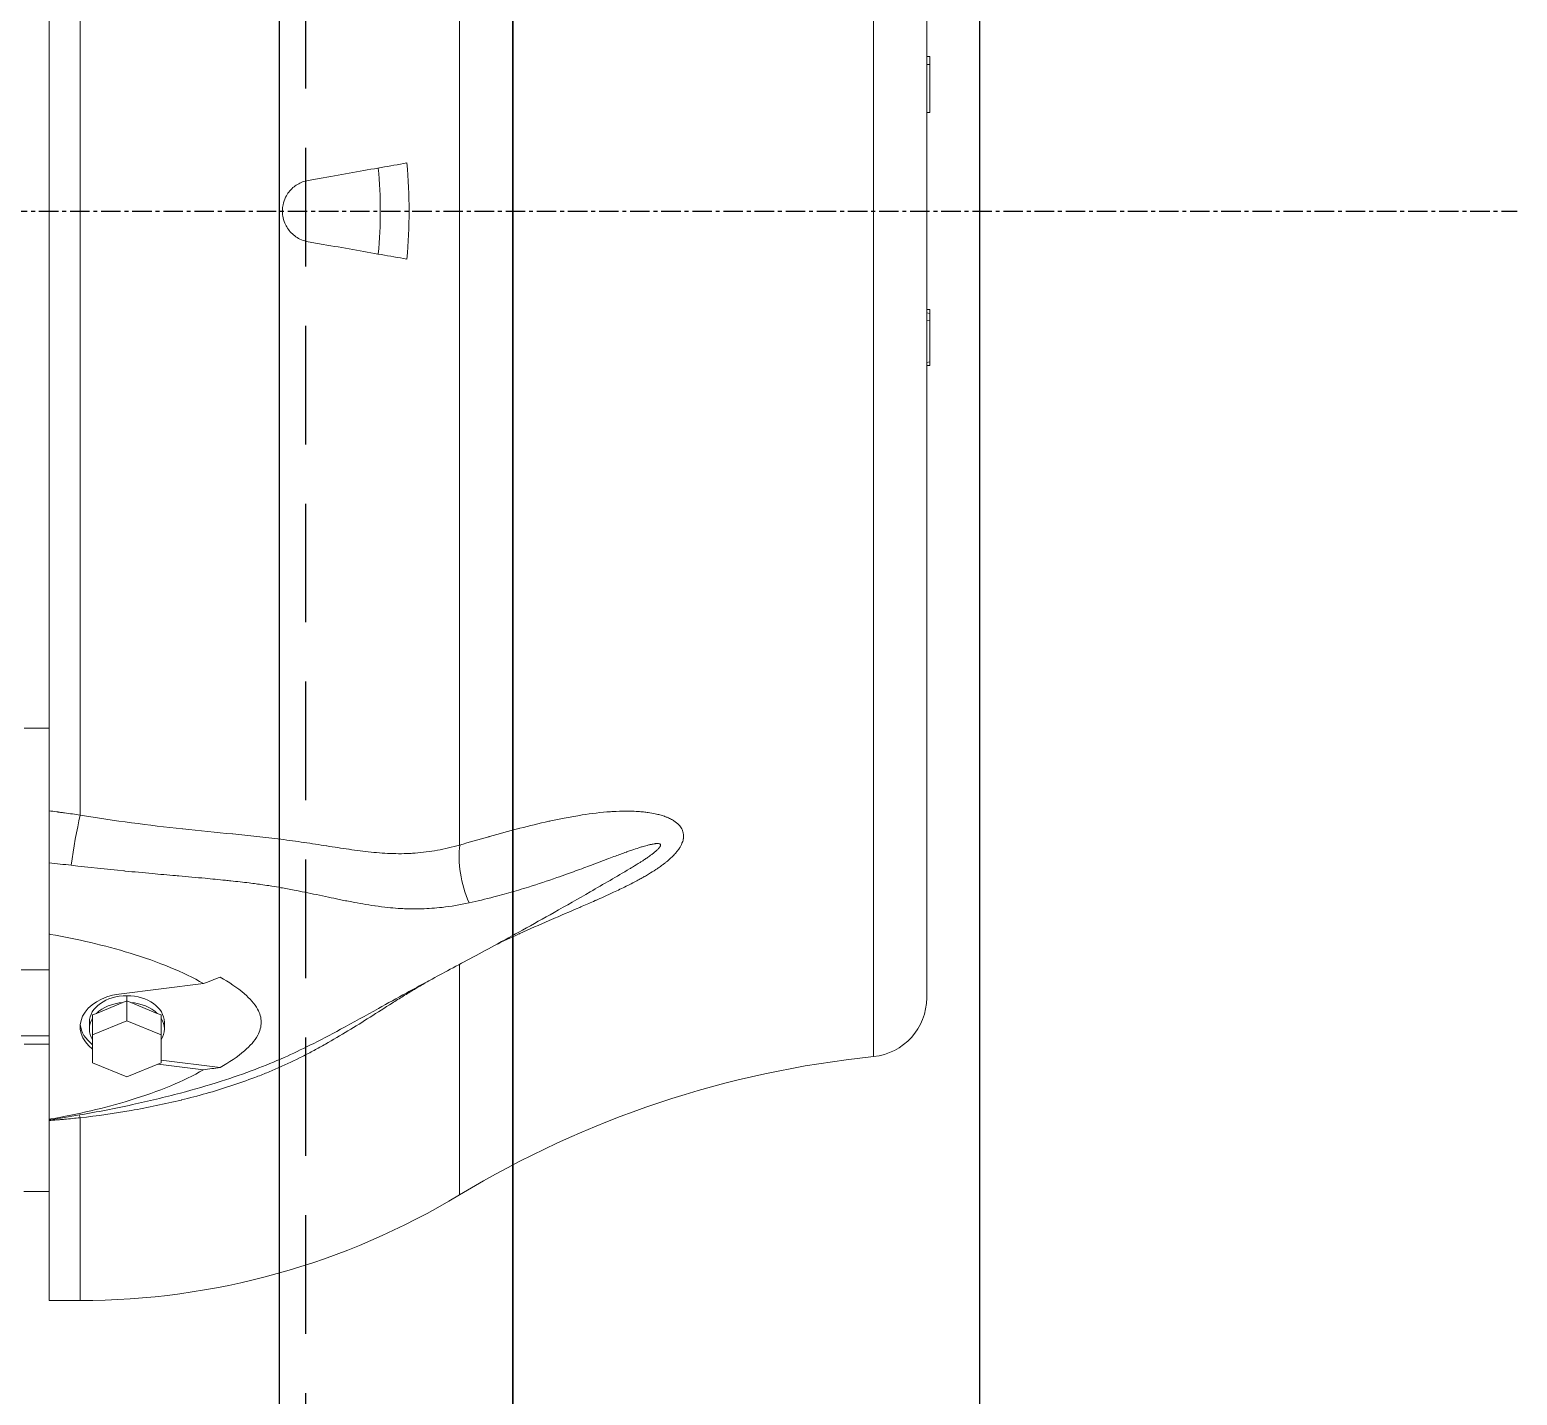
# Model space of a CAD drawing. Header units: millimetres. Extents: x -2122 to 22797, y 3569 to 89276.
# Drawn here: x 22171.1 to 22649.2, y 8822.8 to 9261.5 of the extents above; entities that cross this region are included whole.
import ezdxf

# ---------------------------------------------------------------- set-up
doc = ezdxf.new("R2010")
doc.units = ezdxf.units.MM
doc.header["$LTSCALE"] = 20
doc.linetypes.add('CENTER', pattern=[2, 1.25, -0.25, 0.25, -0.25])
doc.linetypes.add('HIDDEN', pattern=[9.525, 6.35, -3.175])
for name, color, linetype in [('IA-EJES', 4, 'CENTER'), ('IA-ESTRUCTURAS', 2, 'Continuous'), ('IA-SEGM', 1, 'HIDDEN')]:
    doc.layers.add(name, color=color, linetype=linetype)
doc.layers.add('IA-TRAZ', color=8, linetype='Continuous', lineweight=5)

# ---------------------------------------------------------------- blocks, each defined once
blk = doc.blocks.new('A$C9f9da7af')
at = {"color": 0, "linetype": 'Continuous', "lineweight": 0}
for p, q in [((-2523.34, -1916.21), (-2091.9, -1916.21)), ((-2320.27, -1915.21), (-2319.03, -1915.21)), ((-2320.27, -1915.21), (-2320.27, -1916.21)), ((-2319.03, -1915.21), (-2319.21, -1916.21)), ((-2319.03, -1915.21), (-2305.77, -1915.21)), ((-2305.77, -1915.21), (-2305.65, -1916.21)), ((-2305.77, -1915.21), (-2303.5, -1915.21)), ((-2303.5, -1915.21), (-2302.27, -1915.21)), ((-2303.5, -1915.21), (-2303.32, -1916.21)), ((-2302.27, -1915.21), (-2302.27, -1916.21)), ((-2238.95, -1915.21), (-2223.58, -1915.21)), ((-2238.95, -1915.21), (-2238.95, -1916.21)), ((-2223.58, -1915.21), (-2223.58, -1916.21)), ((-2223.58, -1915.21), (-2220.95, -1915.21)), ((-2220.95, -1915.21), (-2220.95, -1916.21)), ((-2542.25, -1933.29), (-2078.53, -1933.29)), ((-2586.65, -2066.31), (-2512.57, -2066.31)), ((-2474.29, -2066.31), (-2066.93, -2066.31)), ((-2545.73, -2143.28), (-2543.36, -2162.27)), ((-2544.66, -2163.23), (-2546.47, -2148.66)), ((-2522.19, -2175.88), (-2518.79, -2148.66)), ((-2544.27, -2162.27), (-2548.76, -2173.27)), ((-2535.28, -2162.27), (-2544.27, -2162.27)), ((-2535.28, -2162.27), (-2528.85, -2162.27)), ((-2530.79, -2173.27), (-2535.28, -2162.27)), ((-2533.34, -2161.22), (-2531.22, -2161.22)), ((-2528.34, -2163.51), (-2528.85, -2162.27)), ((-2524.86, -2172.03), (-2528.34, -2163.51)), ((-2548.76, -2173.27), (-2544.27, -2184.27)), ((-2535.28, -2184.27), (-2530.79, -2173.27)), ((-2530.79, -2173.27), (-2524.36, -2173.27)), ((-2528.34, -2183.03), (-2524.86, -2174.51)), ((-2524.36, -2173.27), (-2524.86, -2172.03)), ((-2524.86, -2174.51), (-2524.36, -2173.27)), ((-2524.36, -2173.27), (-2522.7, -2173.27)), ((-2544.27, -2184.27), (-2535.28, -2184.27)), ((-2535.28, -2184.27), (-2528.85, -2184.27)), ((-2528.85, -2184.27), (-2528.34, -2183.03)), ((-2620.61, -2188.27), (-2561.88, -2188.27)), ((-2620.61, -2188.27), (-2620.61, -2198.27)), ((-2533.34, -2185.32), (-2531.22, -2185.32)), ((-2464.66, -2188.27), (-2076.55, -2188.27)), ((-2620.61, -2198.27), (-2562.8, -2198.27)), ((-2585.61, -2206.33), (-2585.61, -2198.27)), ((-2562.37, -2198.27), (-2502.89, -2198.27)), ((-2538.26, -2206.27), (-2538.26, -2198.27)), ((-2535.55, -2248.27), (-2535.55, -2198.27)), ((-2514.34, -2248.27), (-2514.34, -2198.27)), ((-2463.29, -2198.27), (-2077.93, -2198.27)), ((-2436.7, -2206.27), (-2436.7, -2198.27))]:
    blk.add_line(p, q, dxfattribs=at)
for centre, radius, start, end in [((-2523.34, -1935.21), 19, 90, 174.1973), ((-2860.61, -1900.94), 320, 328.8831, 354.1973), ((-2384.61, -2188.27), 236, 148.8831, 180)]:
    blk.add_arc(centre, radius, start, end, dxfattribs=at)
at = {"color": 0, "linetype": 'Continuous', "lineweight": 0, "extrusion": (0, 0, -1)}
for centre, major_axis, ratio, start_param, end_param in [((-2485.32, -2055.97), (-19.26, 5.37), 0.470975, -2.30544, -1.303189), ((-2578.53, -2188.27), (19.89, -2.13), 0.157874, -0.596185, -0.510995), ((-2475.75, -2188.27), (-19.75, -3.18), 0.10518, -2.150071, -1.29658)]:
    blk.add_ellipse(centre, major_axis=major_axis, ratio=ratio, start_param=start_param, end_param=end_param, dxfattribs=at)
at = {"color": 0, "linetype": 'Continuous', "lineweight": 0}
for centre, major_axis, start_param, end_param in [((-2533.34, -2173.27), (0, 12.05), -0.420554, 0.420554), ((-2531.22, -2173.27), (0, 12.05), -1.570796, 0), ((-2533.34, -2173.27), (0, 12.05), -1.467751, -0.626644), ((-2531.22, -2173.27), (0, -12.05), 0, 1.570796), ((-2533.34, -2173.27), (0, 12.05), -2.514949, -1.673842), ((-2532.63, -2173.27), (0, -15), -0.747584, 1.396263), ((-2531.22, -2173.27), (0, -15), -0.747584, -0.066716), ((-2533.34, -2173.27), (0, -12.05), -0.420554, 0.420554)]:
    blk.add_ellipse(centre, major_axis=major_axis, ratio=0.707107, start_param=start_param, end_param=end_param, dxfattribs=at)
for points, knots in [([(-2506.42, -2054.91), (-2505.2, -2052.4), (-2504.02, -2049.87), (-2502.85, -2047.32), (-2502.8, -2047.19), (-2502.74, -2047.07), (-2502.68, -2046.94), (-2501.27, -2043.84), (-2499.9, -2040.72), (-2498.54, -2037.58), (-2498.46, -2037.38), (-2498.38, -2037.19), (-2498.29, -2037), (-2496.96, -2033.92), (-2495.64, -2030.82), (-2494.29, -2027.7), (-2494.18, -2027.45), (-2494.07, -2027.19), (-2493.96, -2026.94), (-2493.36, -2025.54), (-2492.75, -2024.14), (-2492.13, -2022.73), (-2492, -2022.45), (-2491.88, -2022.16), (-2491.75, -2021.88), (-2491.37, -2021.03), (-2491, -2020.19), (-2490.61, -2019.35), (-2490.37, -2018.81), (-2490.13, -2018.28), (-2489.88, -2017.75), (-2489.74, -2017.44), (-2489.59, -2017.13), (-2489.45, -2016.82), (-2488.82, -2015.47), (-2488.18, -2014.13), (-2487.51, -2012.8), (-2487.35, -2012.48), (-2487.19, -2012.15), (-2487.03, -2011.83), (-2486.61, -2011.01), (-2486.19, -2010.2), (-2485.76, -2009.39), (-2485.5, -2008.9), (-2485.23, -2008.42), (-2484.97, -2007.94), (-2484.79, -2007.62), (-2484.61, -2007.3), (-2484.43, -2006.98), (-2484.15, -2006.51), (-2483.88, -2006.04), (-2483.6, -2005.58), (-2483.13, -2004.8), (-2482.66, -2004.03), (-2482.16, -2003.29), (-2481.97, -2003), (-2481.78, -2002.71), (-2481.59, -2002.43), (-2481.28, -2001.98), (-2480.96, -2001.54), (-2480.63, -2001.1), (-2480.44, -2000.84), (-2480.25, -2000.59), (-2480.05, -2000.34), (-2479.98, -2000.24), (-2479.9, -2000.14), (-2479.82, -2000.05), (-2479.55, -1999.71), (-2479.27, -1999.37), (-2478.98, -1999.04), (-2478.8, -1998.83), (-2478.61, -1998.62), (-2478.42, -1998.41), (-2478.02, -1997.99), (-2477.62, -1997.59), (-2477.21, -1997.21), (-2477.04, -1997.05), (-2476.88, -1996.9), (-2476.71, -1996.76), (-2476.56, -1996.64), (-2476.42, -1996.52), (-2476.28, -1996.41), (-2476.12, -1996.28), (-2475.97, -1996.17), (-2475.81, -1996.05), (-2475.65, -1995.93), (-2475.48, -1995.81), (-2475.31, -1995.7), (-2475.18, -1995.62), (-2475.04, -1995.53), (-2474.91, -1995.45), (-2474.39, -1995.14), (-2473.86, -1994.89), (-2473.32, -1994.7), (-2473.25, -1994.67), (-2473.17, -1994.65), (-2473.09, -1994.62), (-2472.83, -1994.54), (-2472.57, -1994.48), (-2472.31, -1994.43), (-2472.27, -1994.42), (-2472.23, -1994.42), (-2472.18, -1994.41), (-2471.89, -1994.37), (-2471.61, -1994.35), (-2471.32, -1994.35), (-2471.32, -1994.35), (-2471.31, -1994.35), (-2471.3, -1994.35), (-2471.02, -1994.35), (-2470.73, -1994.38), (-2470.45, -1994.44), (-2470.42, -1994.44), (-2470.4, -1994.45), (-2470.37, -1994.45), (-2470.12, -1994.51), (-2469.87, -1994.58), (-2469.63, -1994.67), (-2469.58, -1994.7), (-2469.52, -1994.72), (-2469.46, -1994.74), (-2468.99, -1994.95), (-2468.56, -1995.22), (-2468.15, -1995.55), (-2468.06, -1995.63), (-2467.97, -1995.71), (-2467.88, -1995.79), (-2467.75, -1995.91), (-2467.62, -1996.04), (-2467.49, -1996.18), (-2467.39, -1996.28), (-2467.29, -1996.39), (-2467.2, -1996.51), (-2467.09, -1996.63), (-2466.99, -1996.76), (-2466.89, -1996.9), (-2466.79, -1997.03), (-2466.69, -1997.17), (-2466.59, -1997.32), (-2466.33, -1997.71), (-2466.09, -1998.13), (-2465.87, -1998.57), (-2465.77, -1998.77), (-2465.67, -1998.96), (-2465.58, -1999.17), (-2465.44, -1999.49), (-2465.3, -1999.84), (-2465.17, -2000.18), (-2465.13, -2000.29), (-2465.09, -2000.4), (-2465.05, -2000.51), (-2464.96, -2000.75), (-2464.88, -2000.99), (-2464.81, -2001.24), (-2464.67, -2001.69), (-2464.54, -2002.15), (-2464.42, -2002.62), (-2464.35, -2002.89), (-2464.29, -2003.16), (-2464.23, -2003.43), (-2464.07, -2004.18), (-2463.94, -2004.95), (-2463.83, -2005.73), (-2463.76, -2006.21), (-2463.7, -2006.7), (-2463.65, -2007.19), (-2463.61, -2007.49), (-2463.59, -2007.79), (-2463.56, -2008.1), (-2463.52, -2008.59), (-2463.48, -2009.09), (-2463.46, -2009.59), (-2463.41, -2010.4), (-2463.39, -2011.22), (-2463.38, -2012.03), (-2463.38, -2012.33), (-2463.38, -2012.64), (-2463.38, -2012.94), (-2463.38, -2014.28), (-2463.43, -2015.62), (-2463.51, -2016.97), (-2463.53, -2017.26), (-2463.55, -2017.55), (-2463.57, -2017.85), (-2463.78, -2020.88), (-2464.15, -2023.93), (-2464.62, -2026.99), (-2464.66, -2027.24), (-2464.7, -2027.48), (-2464.74, -2027.73), (-2465.01, -2029.38), (-2465.3, -2031.03), (-2465.62, -2032.68), (-2465.91, -2034.14), (-2466.21, -2035.59), (-2466.52, -2037.04), (-2466.56, -2037.23), (-2466.61, -2037.42), (-2466.65, -2037.61), (-2467.34, -2040.75), (-2468.1, -2043.88), (-2468.9, -2046.98), (-2468.93, -2047.1), (-2468.97, -2047.22), (-2469, -2047.34), (-2469.82, -2050.5), (-2470.67, -2053.64), (-2471.54, -2056.74), (-2471.56, -2056.8), (-2471.58, -2056.86), (-2471.59, -2056.92), (-2472.48, -2060.08), (-2473.38, -2063.21), (-2474.29, -2066.31)], [0.0131892, 0.0131892, 0.0131892, 0.0131892, 0.0218154, 0.0218154, 0.0218154, 0.0222434, 0.0222434, 0.0222434, 0.032723, 0.032723, 0.032723, 0.0333645, 0.0333645, 0.0333645, 0.0436307, 0.0436307, 0.0436307, 0.0444742, 0.0444742, 0.0444742, 0.0490845, 0.0490845, 0.0490845, 0.0500208, 0.0500208, 0.0500208, 0.0527909, 0.0527909, 0.0527909, 0.0545384, 0.0545384, 0.0545384, 0.0555578, 0.0555578, 0.0555578, 0.0599922, 0.0599922, 0.0599922, 0.0610702, 0.0610702, 0.0610702, 0.0638136, 0.0638136, 0.0638136, 0.0654461, 0.0654461, 0.0654461, 0.0665448, 0.0665448, 0.0665448, 0.068173, 0.068173, 0.068173, 0.0708999, 0.0708999, 0.0708999, 0.071949, 0.071949, 0.071949, 0.0736268, 0.0736268, 0.0736268, 0.0746123, 0.0746123, 0.0746123, 0.0749903, 0.0749903, 0.0749903, 0.0763537, 0.0763537, 0.0763537, 0.0772409, 0.0772409, 0.0772409, 0.0790807, 0.0790807, 0.0790807, 0.0798255, 0.0798255, 0.0798255, 0.0804441, 0.0804441, 0.0804441, 0.0810982, 0.0810982, 0.0810982, 0.0818076, 0.0818076, 0.0818076, 0.0823581, 0.0823581, 0.0823581, 0.0845345, 0.0845345, 0.0845345, 0.084844, 0.084844, 0.084844, 0.085898, 0.085898, 0.085898, 0.0860702, 0.0860702, 0.0860702, 0.0872614, 0.0872614, 0.0872614, 0.0872894, 0.0872894, 0.0872894, 0.0885021, 0.0885021, 0.0885021, 0.0886249, 0.0886249, 0.0886249, 0.089725, 0.089725, 0.089725, 0.0899883, 0.0899883, 0.0899883, 0.0922131, 0.0922131, 0.0922131, 0.0927153, 0.0927153, 0.0927153, 0.0934744, 0.0934744, 0.0934744, 0.0940787, 0.0940787, 0.0940787, 0.0947487, 0.0947487, 0.0947487, 0.0954422, 0.0954422, 0.0954422, 0.0973367, 0.0973367, 0.0973367, 0.0981691, 0.0981691, 0.0981691, 0.0995326, 0.0995326, 0.0995326, 0.099968, 0.099968, 0.099968, 0.100896, 0.100896, 0.100896, 0.1026333, 0.1026333, 0.1026333, 0.1036229, 0.1036229, 0.1036229, 0.1063498, 0.1063498, 0.1063498, 0.1080395, 0.1080395, 0.1080395, 0.1090768, 0.1090768, 0.1090768, 0.11077, 0.11077, 0.11077, 0.1135113, 0.1135113, 0.1135113, 0.1145306, 0.1145306, 0.1145306, 0.1190126, 0.1190126, 0.1190126, 0.1199844, 0.1199844, 0.1199844, 0.130072, 0.130072, 0.130072, 0.1308921, 0.1308921, 0.1308921, 0.136346, 0.136346, 0.136346, 0.1411754, 0.1411754, 0.1411754, 0.1417998, 0.1417998, 0.1417998, 0.1522909, 0.1522909, 0.1522909, 0.1527075, 0.1527075, 0.1527075, 0.1634084, 0.1634084, 0.1634084, 0.1636152, 0.1636152, 0.1636152, 0.1745228, 0.1745228, 0.1745228, 0.1745228]), ([(-2492.86, -2063.3), (-2492.28, -2060.65), (-2491.64, -2058), (-2490.96, -2055.34), (-2490.81, -2054.76), (-2490.65, -2054.18), (-2490.5, -2053.59), (-2489.94, -2051.52), (-2489.36, -2049.45), (-2488.74, -2047.39), (-2488.42, -2046.31), (-2488.09, -2045.23), (-2487.76, -2044.15), (-2486.81, -2041.11), (-2485.8, -2038.08), (-2484.75, -2035.07), (-2484.36, -2033.93), (-2483.95, -2032.8), (-2483.55, -2031.66), (-2482.92, -2029.92), (-2482.28, -2028.17), (-2481.63, -2026.44), (-2481.32, -2025.6), (-2481, -2024.76), (-2480.69, -2023.92), (-2479.99, -2022.06), (-2479.29, -2020.21), (-2478.6, -2018.36), (-2478.33, -2017.66), (-2478.07, -2016.97), (-2477.81, -2016.27), (-2477.6, -2015.7), (-2477.39, -2015.13), (-2477.18, -2014.56), (-2476.96, -2013.94), (-2476.74, -2013.33), (-2476.52, -2012.72), (-2476.49, -2012.64), (-2476.46, -2012.56), (-2476.43, -2012.48), (-2476.25, -2011.96), (-2476.07, -2011.45), (-2475.89, -2010.93), (-2475.64, -2010.19), (-2475.39, -2009.46), (-2475.16, -2008.73), (-2475.04, -2008.35), (-2474.92, -2007.97), (-2474.81, -2007.6), (-2474.74, -2007.36), (-2474.67, -2007.11), (-2474.6, -2006.87), (-2474.52, -2006.61), (-2474.45, -2006.35), (-2474.38, -2006.08), (-2474.29, -2005.73), (-2474.2, -2005.39), (-2474.12, -2005.04), (-2474.1, -2004.93), (-2474.07, -2004.82), (-2474.05, -2004.7), (-2474.01, -2004.51), (-2473.97, -2004.33), (-2473.94, -2004.14), (-2473.9, -2003.93), (-2473.87, -2003.72), (-2473.84, -2003.52), (-2473.83, -2003.43), (-2473.82, -2003.34), (-2473.81, -2003.25), (-2473.81, -2003.17), (-2473.8, -2003.09), (-2473.8, -2003.01), (-2473.79, -2002.87), (-2473.79, -2002.72), (-2473.79, -2002.58), (-2473.8, -2002.52), (-2473.8, -2002.46), (-2473.81, -2002.41), (-2473.82, -2002.28), (-2473.85, -2002.15), (-2473.89, -2002.04), (-2473.91, -2002.01), (-2473.92, -2001.99), (-2473.93, -2001.96), (-2473.97, -2001.9), (-2474.02, -2001.84), (-2474.08, -2001.8), (-2474.09, -2001.79), (-2474.1, -2001.78), (-2474.11, -2001.78), (-2474.16, -2001.75), (-2474.22, -2001.74), (-2474.28, -2001.74), (-2474.28, -2001.74), (-2474.29, -2001.74), (-2474.3, -2001.74), (-2474.36, -2001.74), (-2474.44, -2001.75), (-2474.52, -2001.78), (-2474.52, -2001.78), (-2474.52, -2001.78), (-2474.53, -2001.78), (-2474.6, -2001.8), (-2474.68, -2001.84), (-2474.76, -2001.88), (-2474.78, -2001.9), (-2474.8, -2001.91), (-2474.83, -2001.93), (-2474.88, -2001.96), (-2474.94, -2002), (-2474.99, -2002.04), (-2475.14, -2002.15), (-2475.29, -2002.27), (-2475.43, -2002.4), (-2475.47, -2002.44), (-2475.5, -2002.47), (-2475.54, -2002.51), (-2475.64, -2002.61), (-2475.74, -2002.71), (-2475.84, -2002.82), (-2475.88, -2002.85), (-2475.91, -2002.89), (-2475.95, -2002.93), (-2476.1, -2003.09), (-2476.24, -2003.26), (-2476.38, -2003.42), (-2476.45, -2003.51), (-2476.53, -2003.6), (-2476.6, -2003.68), (-2476.84, -2003.98), (-2477.07, -2004.28), (-2477.3, -2004.59), (-2477.64, -2005.04), (-2477.97, -2005.5), (-2478.29, -2005.96), (-2478.4, -2006.11), (-2478.51, -2006.27), (-2478.61, -2006.43), (-2478.84, -2006.77), (-2479.07, -2007.12), (-2479.3, -2007.46), (-2479.48, -2007.74), (-2479.66, -2008.02), (-2479.84, -2008.3), (-2480.36, -2009.12), (-2480.87, -2009.95), (-2481.37, -2010.78), (-2481.55, -2011.08), (-2481.73, -2011.38), (-2481.91, -2011.68)], [0, 0, 0, 0, 0.00915189, 0.00915189, 0.00915189, 0.01116413, 0.01116413, 0.01116413, 0.01830378, 0.01830378, 0.01830378, 0.02205348, 0.02205348, 0.02205348, 0.03261211, 0.03261211, 0.03261211, 0.03660756, 0.03660756, 0.03660756, 0.04277384, 0.04277384, 0.04277384, 0.04575945, 0.04575945, 0.04575945, 0.05240138, 0.05240138, 0.05240138, 0.05491135, 0.05491135, 0.05491135, 0.05697761, 0.05697761, 0.05697761, 0.05919934, 0.05919934, 0.05919934, 0.05948729, 0.05948729, 0.05948729, 0.06137097, 0.06137097, 0.06137097, 0.06406324, 0.06406324, 0.06406324, 0.0654566, 0.0654566, 0.0654566, 0.06635121, 0.06635121, 0.06635121, 0.06733602, 0.06733602, 0.06733602, 0.06863918, 0.06863918, 0.06863918, 0.06906663, 0.06906663, 0.06906663, 0.06978317, 0.06978317, 0.06978317, 0.07057738, 0.07057738, 0.07057738, 0.07092715, 0.07092715, 0.07092715, 0.07123756, 0.07123756, 0.07123756, 0.07183124, 0.07183124, 0.07183124, 0.07207114, 0.07207114, 0.07207114, 0.07264313, 0.07264313, 0.07264313, 0.0727809, 0.0727809, 0.0727809, 0.07315172, 0.07315172, 0.07315172, 0.07321513, 0.07321513, 0.07321513, 0.07347695, 0.07347695, 0.07347695, 0.07350112, 0.07350112, 0.07350112, 0.07378712, 0.07378712, 0.07378712, 0.07379768, 0.07379768, 0.07379768, 0.07407312, 0.07407312, 0.07407312, 0.07415819, 0.07415819, 0.07415819, 0.07435911, 0.07435911, 0.07435911, 0.07493111, 0.07493111, 0.07493111, 0.07507888, 0.07507888, 0.07507888, 0.0755031, 0.0755031, 0.0755031, 0.07565432, 0.07565432, 0.07565432, 0.07630792, 0.07630792, 0.07630792, 0.07664709, 0.07664709, 0.07664709, 0.07779107, 0.07779107, 0.07779107, 0.07949109, 0.07949109, 0.07949109, 0.08007905, 0.08007905, 0.08007905, 0.08133679, 0.08133679, 0.08133679, 0.08236702, 0.08236702, 0.08236702, 0.08536957, 0.08536957, 0.08536957, 0.08646216, 0.08646216, 0.08646216, 0.08646216]), ([(-2562.59, -2198.27), (-2562.1, -2194.99), (-2561.56, -2191.72), (-2560, -2182.78), (-2558.9, -2177.12), (-2556.54, -2166.31), (-2555.31, -2161.16), (-2552.79, -2151.66), (-2551.53, -2147.3), (-2548.97, -2139.28), (-2547.7, -2135.6), (-2545.14, -2128.85), (-2543.86, -2125.76), (-2541.27, -2119.93), (-2539.96, -2117.18), (-2536.96, -2111.14), (-2535.24, -2107.86), (-2531.29, -2100.55), (-2529.03, -2096.5), (-2525.11, -2089.44), (-2523.45, -2086.44), (-2520.6, -2081.22), (-2519.4, -2079), (-2517.02, -2074.59), (-2515.84, -2072.4), (-2513.38, -2067.81), (-2512.09, -2065.42), (-2509.38, -2060.37), (-2507.94, -2057.72), (-2504.88, -2052.08), (-2503.25, -2049.1), (-2499.72, -2042.72), (-2497.83, -2039.32), (-2493.73, -2032.05), (-2491.52, -2028.18), (-2486.85, -2020.08), (-2484.38, -2015.86), (-2481.91, -2011.68)], [0, 0, 0, 0, 10.000761, 10.000761, 27.345874, 27.345874, 43.235561, 43.235561, 56.826176, 56.826176, 68.537286, 68.537286, 78.70014, 78.70014, 88.105742, 88.105742, 99.604305, 99.604305, 113.806513, 113.806513, 124.070979, 124.070979, 131.644143, 131.644143, 139.199577, 139.199577, 147.590924, 147.590924, 157.086962, 157.086962, 168.037423, 168.037423, 180.81987, 180.81987, 195.771785, 195.771785, 212.496844, 212.496844, 212.496844, 212.496844]), ([(-2480.78, -2191.13), (-2481.45, -2185.47), (-2482.04, -2179.83), (-2482.58, -2174.22), (-2482.6, -2174.08), (-2482.61, -2173.93), (-2482.62, -2173.79), (-2482.9, -2170.91), (-2483.17, -2168.04), (-2483.43, -2165.17), (-2483.66, -2162.64), (-2483.88, -2160.11), (-2484.1, -2157.59), (-2484.13, -2157.26), (-2484.16, -2156.94), (-2484.19, -2156.61), (-2484.44, -2153.77), (-2484.69, -2150.94), (-2484.95, -2148.14), (-2485.16, -2145.94), (-2485.37, -2143.74), (-2485.59, -2141.57), (-2485.65, -2140.98), (-2485.71, -2140.4), (-2485.78, -2139.82), (-2485.99, -2137.85), (-2486.21, -2135.89), (-2486.45, -2133.95), (-2486.55, -2133.19), (-2486.64, -2132.43), (-2486.75, -2131.68), (-2486.81, -2131.2), (-2486.87, -2130.73), (-2486.94, -2130.26), (-2487.06, -2129.4), (-2487.19, -2128.54), (-2487.32, -2127.68), (-2487.38, -2127.34), (-2487.43, -2127), (-2487.48, -2126.66), (-2487.64, -2125.68), (-2487.81, -2124.71), (-2487.97, -2123.75), (-2488.22, -2122.33), (-2488.49, -2120.92), (-2488.76, -2119.51), (-2488.98, -2118.35), (-2489.22, -2117.18), (-2489.45, -2116.03), (-2489.7, -2114.8), (-2489.96, -2113.57), (-2490.21, -2112.35), (-2490.49, -2111.05), (-2490.76, -2109.76), (-2491.03, -2108.47), (-2491.27, -2107.33), (-2491.51, -2106.18), (-2491.74, -2105.04), (-2492.02, -2103.7), (-2492.29, -2102.35), (-2492.54, -2101.01), (-2492.77, -2099.82), (-2492.99, -2098.63), (-2493.19, -2097.44), (-2493.41, -2096.15), (-2493.62, -2094.86), (-2493.8, -2093.56), (-2493.81, -2093.53), (-2493.81, -2093.5), (-2493.82, -2093.47), (-2494.01, -2092.11), (-2494.18, -2090.74), (-2494.32, -2089.37), (-2494.44, -2088.28), (-2494.53, -2087.19), (-2494.61, -2086.1), (-2494.63, -2085.76), (-2494.65, -2085.43), (-2494.67, -2085.1), (-2494.71, -2084.37), (-2494.75, -2083.64), (-2494.77, -2082.91), (-2494.77, -2082.72), (-2494.78, -2082.53), (-2494.78, -2082.33), (-2494.79, -2081.79), (-2494.8, -2081.25), (-2494.8, -2080.71), (-2494.8, -2079.99), (-2494.79, -2079.27), (-2494.77, -2078.55), (-2494.7, -2076.36), (-2494.54, -2074.15), (-2494.29, -2071.94), (-2493.97, -2069.07), (-2493.49, -2066.19), (-2492.86, -2063.3)], [0, 0, 0, 0, 0.01718, 0.01718, 0.01718, 0.0176277, 0.0176277, 0.0176277, 0.0264415, 0.0264415, 0.0264415, 0.0342446, 0.0342446, 0.0342446, 0.0352553, 0.0352553, 0.0352553, 0.0440692, 0.0440692, 0.0440692, 0.0510208, 0.0510208, 0.0510208, 0.052883, 0.052883, 0.052883, 0.05922, 0.05922, 0.05922, 0.0616969, 0.0616969, 0.0616969, 0.0632535, 0.0632535, 0.0632535, 0.0661038, 0.0661038, 0.0661038, 0.0672465, 0.0672465, 0.0672465, 0.0705107, 0.0705107, 0.0705107, 0.0753167, 0.0753167, 0.0753167, 0.0793245, 0.0793245, 0.0793245, 0.0835973, 0.0835973, 0.0835973, 0.0881384, 0.0881384, 0.0881384, 0.0921778, 0.0921778, 0.0921778, 0.0969522, 0.0969522, 0.0969522, 0.1011746, 0.1011746, 0.1011746, 0.105766, 0.105766, 0.105766, 0.1058726, 0.1058726, 0.1058726, 0.1107259, 0.1107259, 0.1107259, 0.1145799, 0.1145799, 0.1145799, 0.1157502, 0.1157502, 0.1157502, 0.1183187, 0.1183187, 0.1183187, 0.1189868, 0.1189868, 0.1189868, 0.1208851, 0.1208851, 0.1208851, 0.1233937, 0.1233937, 0.1233937, 0.1310523, 0.1310523, 0.1310523, 0.1410214, 0.1410214, 0.1410214, 0.1410214]), ([(-2474.29, -2066.31), (-2474.94, -2068.69), (-2475.5, -2071.08), (-2475.93, -2073.46), (-2476.36, -2075.84), (-2476.68, -2078.22), (-2476.86, -2080.6), (-2476.86, -2080.6), (-2476.86, -2080.6), (-2476.86, -2080.61), (-2476.91, -2081.2), (-2476.95, -2081.79), (-2476.98, -2082.37), (-2477.01, -2082.97), (-2477.03, -2083.56), (-2477.04, -2084.15), (-2477.04, -2084.15), (-2477.04, -2084.16), (-2477.04, -2084.16), (-2477.06, -2085.34), (-2477.06, -2086.52), (-2477.02, -2087.69), (-2476.99, -2088.87), (-2476.92, -2090.05), (-2476.84, -2091.23), (-2476.76, -2092.41), (-2476.65, -2093.59), (-2476.53, -2094.78), (-2476.29, -2097.14), (-2475.98, -2099.5), (-2475.64, -2101.87), (-2475.64, -2101.87), (-2475.64, -2101.88), (-2475.64, -2101.89), (-2475.3, -2104.25), (-2474.93, -2106.63), (-2474.56, -2109.03), (-2474.56, -2109.04), (-2474.56, -2109.05), (-2474.55, -2109.06), (-2474.18, -2111.46), (-2473.81, -2113.87), (-2473.45, -2116.31), (-2473.44, -2116.33), (-2473.44, -2116.35), (-2473.44, -2116.36), (-2473.08, -2118.8), (-2472.73, -2121.27), (-2472.41, -2123.77), (-2472.41, -2123.79), (-2472.41, -2123.81), (-2472.41, -2123.83), (-2472.24, -2125.09), (-2472.09, -2126.35), (-2471.94, -2127.63), (-2471.79, -2128.91), (-2471.65, -2130.19), (-2471.51, -2131.48), (-2471.24, -2134.04), (-2470.98, -2136.63), (-2470.72, -2139.25), (-2470.72, -2139.27), (-2470.72, -2139.29), (-2470.72, -2139.31), (-2470.2, -2144.56), (-2469.68, -2149.91), (-2469.1, -2155.33), (-2469.1, -2155.35), (-2469.09, -2155.36), (-2469.09, -2155.38), (-2468.51, -2160.81), (-2467.86, -2166.26), (-2467.13, -2171.74), (-2467.13, -2171.75), (-2467.13, -2171.76), (-2467.13, -2171.76), (-2466.4, -2177.25), (-2465.58, -2182.75), (-2464.66, -2188.27)], [0, 0, 0, 0, 0.0083075, 0.0083075, 0.0083075, 0.0166239, 0.0166239, 0.0166239, 0.0166398, 0.0166398, 0.0166398, 0.0187046, 0.0187046, 0.0187046, 0.0207859, 0.0207859, 0.0207859, 0.0207997, 0.0207997, 0.0207997, 0.0249504, 0.0249504, 0.0249504, 0.0291168, 0.0291168, 0.0291168, 0.0332795, 0.0332795, 0.0332795, 0.0415994, 0.0415994, 0.0415994, 0.0416222, 0.0416222, 0.0416222, 0.0499193, 0.0499193, 0.0499193, 0.0499595, 0.0499595, 0.0499595, 0.0582392, 0.0582392, 0.0582392, 0.0582936, 0.0582936, 0.0582936, 0.066559, 0.066559, 0.066559, 0.0666223, 0.0666223, 0.0666223, 0.0707842, 0.0707842, 0.0707842, 0.0749445, 0.0749445, 0.0749445, 0.0831988, 0.0831988, 0.0831988, 0.0832614, 0.0832614, 0.0832614, 0.0998386, 0.0998386, 0.0998386, 0.0998851, 0.0998851, 0.0998851, 0.1164783, 0.1164783, 0.1164783, 0.1165027, 0.1165027, 0.1165027, 0.1331181, 0.1331181, 0.1331181, 0.1331181]), ([(-2561.88, -2188.27), (-2561.28, -2182.78), (-2560.5, -2177.32), (-2559.55, -2171.9), (-2559.55, -2171.9), (-2559.55, -2171.89), (-2559.55, -2171.89), (-2558.6, -2166.47), (-2557.48, -2161.1), (-2556.18, -2155.76), (-2556.17, -2155.75), (-2556.17, -2155.74), (-2556.17, -2155.73), (-2554.87, -2150.4), (-2553.38, -2145.12), (-2551.67, -2139.89), (-2551.67, -2139.88), (-2551.66, -2139.87), (-2551.66, -2139.85), (-2550.8, -2137.25), (-2549.9, -2134.66), (-2548.92, -2132.09), (-2548.43, -2130.8), (-2547.93, -2129.51), (-2547.4, -2128.23), (-2547.14, -2127.59), (-2546.88, -2126.95), (-2546.61, -2126.32), (-2546.34, -2125.68), (-2546.06, -2125.04), (-2545.78, -2124.41), (-2545.78, -2124.39), (-2545.77, -2124.38), (-2545.76, -2124.37), (-2544.65, -2121.84), (-2543.46, -2119.34), (-2542.2, -2116.86), (-2542.2, -2116.85), (-2542.19, -2116.84), (-2542.19, -2116.83), (-2541.56, -2115.59), (-2540.92, -2114.35), (-2540.26, -2113.13), (-2540.26, -2113.12), (-2540.26, -2113.12), (-2540.25, -2113.11), (-2539.59, -2111.88), (-2538.92, -2110.66), (-2538.24, -2109.45), (-2538.24, -2109.45), (-2538.24, -2109.44), (-2538.23, -2109.44), (-2536.86, -2107), (-2535.44, -2104.6), (-2533.99, -2102.22), (-2532.54, -2099.83), (-2531.06, -2097.46), (-2529.56, -2095.1), (-2529.56, -2095.1), (-2529.56, -2095.09), (-2529.56, -2095.09), (-2528.06, -2092.73), (-2526.56, -2090.38), (-2525.07, -2088.02), (-2525.06, -2088.01), (-2525.06, -2088.01), (-2525.06, -2088), (-2524.31, -2086.82), (-2523.57, -2085.65), (-2522.84, -2084.46), (-2522.84, -2084.46), (-2522.83, -2084.45), (-2522.83, -2084.44), (-2522.46, -2083.85), (-2522.09, -2083.25), (-2521.73, -2082.65), (-2521.37, -2082.06), (-2521.01, -2081.47), (-2520.65, -2080.88), (-2520.65, -2080.87), (-2520.64, -2080.87), (-2520.64, -2080.86), (-2519.71, -2079.32), (-2518.8, -2077.77), (-2517.9, -2076.22)], [0, 0, 0, 0, 0.0165644, 0.0165644, 0.0165644, 0.0165822, 0.0165822, 0.0165822, 0.0331314, 0.0331314, 0.0331314, 0.0331645, 0.0331645, 0.0331645, 0.0497035, 0.0497035, 0.0497035, 0.0497467, 0.0497467, 0.0497467, 0.0579934, 0.0579934, 0.0579934, 0.0621397, 0.0621397, 0.0621397, 0.0642134, 0.0642134, 0.0642134, 0.0662873, 0.0662873, 0.0662873, 0.066329, 0.066329, 0.066329, 0.0745865, 0.0745865, 0.0745865, 0.0746201, 0.0746201, 0.0746201, 0.0787378, 0.0787378, 0.0787378, 0.0787656, 0.0787656, 0.0787656, 0.0828903, 0.0828903, 0.0828903, 0.0829112, 0.0829112, 0.0829112, 0.0911975, 0.0911975, 0.0911975, 0.0994934, 0.0994934, 0.0994934, 0.0995051, 0.0995051, 0.0995051, 0.1077846, 0.1077846, 0.1077846, 0.1078089, 0.1078089, 0.1078089, 0.1119301, 0.1119301, 0.1119301, 0.1119578, 0.1119578, 0.1119578, 0.1140311, 0.1140311, 0.1140311, 0.1160757, 0.1160757, 0.1160757, 0.1161037, 0.1161037, 0.1161037, 0.1214197, 0.1214197, 0.1214197, 0.1214197]), ([(-2286.05, -2083.29), (-2280.77, -2082.79), (-2275.58, -2082.56), (-2270.61, -2082.56), (-2265.63, -2082.56), (-2260.44, -2082.79), (-2255.17, -2083.29)], [-1.492505, -1.492505, -1.492505, -1.492505, 0, 0, 0, 1.492505, 1.492505, 1.492505, 1.492505]), ([(-2280.46, -2115.01), (-2280.74, -2113.39), (-2281.02, -2111.78), (-2282.45, -2103.67), (-2283.56, -2097.39), (-2285.08, -2088.8), (-2285.56, -2086.06), (-2286.05, -2083.29)], [-38.840339, -38.840339, -38.840339, -38.840339, -38.359265, -38.359265, -36.392268, -36.392268, -35.490014, -35.490014, -35.490014, -35.490014]), ([(-2255.17, -2083.29), (-2255.65, -2086.06), (-2256.14, -2088.8), (-2257.65, -2097.39), (-2258.76, -2103.67), (-2260.19, -2111.78), (-2260.47, -2113.39), (-2260.76, -2115.01)], [-148.111414, -148.111414, -148.111414, -148.111414, -147.20916, -147.20916, -145.242163, -145.242163, -144.761089, -144.761089, -144.761089, -144.761089]), ([(-2284.43, -2092.46), (-2279.71, -2092.02), (-2275.06, -2091.82), (-2270.61, -2091.82), (-2266.15, -2091.82), (-2261.5, -2092.02), (-2256.78, -2092.46)], [62.555184, 62.555184, 62.555184, 62.555184, 63.892218, 63.892218, 63.892218, 65.229252, 65.229252, 65.229252, 65.229252]), ([(-2260.76, -2115.01), (-2260.87, -2115.62), (-2261.03, -2116.23), (-2261.68, -2117.93), (-2262.3, -2118.97), (-2263.95, -2120.85), (-2265, -2121.66), (-2266.94, -2122.61), (-2267.75, -2122.89), (-2269.18, -2123.19), (-2269.8, -2123.26), (-2271.03, -2123.28), (-2271.64, -2123.24), (-2273, -2123.01), (-2273.75, -2122.8), (-2275.63, -2122.01), (-2276.69, -2121.31), (-2278.54, -2119.5), (-2279.29, -2118.39), (-2280.11, -2116.48), (-2280.32, -2115.75), (-2280.46, -2115.01)], [-4.663256, -4.663256, -4.663256, -4.663256, -4.465224, -4.465224, -4.09369, -4.09369, -3.692517, -3.692517, -3.437991, -3.437991, -3.251058, -3.251058, -3.069277, -3.069277, -2.836117, -2.836117, -2.45231, -2.45231, -2.041294, -2.041294, -1.802327, -1.802327, -1.802327, -1.802327]), ([(-2545.73, -2143.28), (-2544.14, -2140.46), (-2542.32, -2137.68), (-2538.85, -2133.71), (-2537.19, -2132.19), (-2534.04, -2130.49), (-2532.65, -2130.08), (-2529.75, -2130.09), (-2528.36, -2130.51), (-2525.21, -2132.22), (-2523.54, -2133.76), (-2520.09, -2137.73), (-2518.29, -2140.48), (-2516.71, -2143.28)], [0.000001, 0.000001, 0.000001, 0.000001, 1.082435, 1.082435, 1.896008, 1.896008, 2.508718, 2.508718, 3.12169, 3.12169, 3.938855, 3.938855, 5.012793, 5.012793, 5.012793, 5.012793]), ([(-2545.73, -2143.28), (-2545.86, -2144.17), (-2545.99, -2145.07), (-2546.23, -2146.86), (-2546.35, -2147.76), (-2546.47, -2148.66)], [0.000001, 0.000001, 0.000001, 0.000001, 0.2909617, 0.2909617, 0.5819383, 0.5819383, 0.5819383, 0.5819383]), ([(-2518.79, -2148.66), (-2518.45, -2147.76), (-2518.11, -2146.86), (-2517.41, -2145.07), (-2517.06, -2144.17), (-2516.71, -2143.28)], [0.000001, 0.000001, 0.000001, 0.000001, 0.2909698, 0.2909698, 0.5819227, 0.5819227, 0.5819227, 0.5819227]), ([(-2546.47, -2148.66), (-2548.37, -2151.89), (-2550.08, -2155.49), (-2553.34, -2163.31), (-2554.89, -2167.75), (-2558.75, -2180.38), (-2560.8, -2189.27), (-2562.31, -2197.91), (-2562.34, -2198.09), (-2562.37, -2198.27)], [0.000001, 0.000001, 0.000001, 0.000001, 1.260361, 1.260361, 2.716248, 2.716248, 5.371588, 5.371588, 5.427589, 5.427589, 5.427589, 5.427589]), ([(-2502.89, -2198.27), (-2502.92, -2198.1), (-2502.95, -2197.93), (-2504.46, -2189.29), (-2506.5, -2180.4), (-2510.37, -2167.76), (-2511.92, -2163.32), (-2515.18, -2155.49), (-2516.9, -2151.9), (-2518.79, -2148.66)], [0, 0, 0, 0, 0.053099, 0.053099, 2.66792, 2.66792, 4.103265, 4.103265, 5.345744, 5.345744, 5.345744, 5.345744]), ([(-2562.8, -2198.27), (-2562.73, -2197.45), (-2562.66, -2196.63), (-2562.59, -2195.81), (-2562.58, -2195.76), (-2562.58, -2195.71), (-2562.57, -2195.65), (-2562.57, -2195.6), (-2562.56, -2195.55), (-2562.56, -2195.5), (-2562.55, -2195.39), (-2562.54, -2195.29), (-2562.53, -2195.18), (-2562.51, -2194.97), (-2562.5, -2194.76), (-2562.48, -2194.55), (-2562.44, -2194.13), (-2562.4, -2193.71), (-2562.37, -2193.29), (-2562.36, -2193.28), (-2562.36, -2193.27), (-2562.36, -2193.26), (-2562.21, -2191.6), (-2562.05, -2189.93), (-2561.88, -2188.27)], [0, 0, 0, 0, 0.00248843, 0.00248843, 0.00248843, 0.00264776, 0.00264776, 0.00264776, 0.00280708, 0.00280708, 0.00280708, 0.00312574, 0.00312574, 0.00312574, 0.00376304, 0.00376304, 0.00376304, 0.00503764, 0.00503764, 0.00503764, 0.00506794, 0.00506794, 0.00506794, 0.01013587, 0.01013587, 0.01013587, 0.01013587]), ([(-2464.66, -2188.27), (-2464.41, -2189.93), (-2464.17, -2191.6), (-2463.94, -2193.26), (-2463.94, -2193.27), (-2463.94, -2193.28), (-2463.94, -2193.29), (-2463.88, -2193.71), (-2463.82, -2194.13), (-2463.77, -2194.55), (-2463.74, -2194.76), (-2463.71, -2194.97), (-2463.69, -2195.18), (-2463.67, -2195.29), (-2463.66, -2195.39), (-2463.64, -2195.5), (-2463.64, -2195.55), (-2463.63, -2195.6), (-2463.62, -2195.65), (-2463.62, -2195.71), (-2463.61, -2195.76), (-2463.6, -2195.81), (-2463.5, -2196.63), (-2463.39, -2197.45), (-2463.29, -2198.27)], [0, 0, 0, 0, 0.00506794, 0.00506794, 0.00506794, 0.00509823, 0.00509823, 0.00509823, 0.00637283, 0.00637283, 0.00637283, 0.00701014, 0.00701014, 0.00701014, 0.00732879, 0.00732879, 0.00732879, 0.00748812, 0.00748812, 0.00748812, 0.00764744, 0.00764744, 0.00764744, 0.01013587, 0.01013587, 0.01013587, 0.01013587]), ([(-2502.89, -2198.27), (-2501.14, -2198.27), (-2499.37, -2198.27), (-2497.59, -2198.27), (-2491.59, -2198.27), (-2485.68, -2198.27), (-2480, -2198.27)], [0.7242284, 0.7242284, 0.7242284, 0.7242284, 0.75, 0.75, 0.75, 0.8369893, 0.8369893, 0.8369893, 0.8369893]), ([(-2463.29, -2198.27), (-2464.5, -2198.27), (-2465.79, -2198.27), (-2468.5, -2198.27), (-2469.91, -2198.27), (-2472.78, -2198.27), (-2474.24, -2198.27), (-2476.42, -2198.27), (-2477.14, -2198.27), (-2478.22, -2198.27), (-2478.58, -2198.27), (-2479.12, -2198.27), (-2479.3, -2198.27), (-2479.65, -2198.27), (-2479.83, -2198.27), (-2480, -2198.27)], [0, 0, 0, 0, 0.435301, 0.435301, 0.870541, 0.870541, 1.307332, 1.307332, 1.52639, 1.52639, 1.636112, 1.636112, 1.691019, 1.691019, 1.745953, 1.745953, 1.745953, 1.745953])]:
    blk.add_open_spline(points, degree=3, knots=knots, dxfattribs=at)
for points in [[(-2480, -2198.27), (-2480.24, -2195.89), (-2480.5, -2193.51), (-2480.78, -2191.13)], [(-2562.59, -2198.27), (-2562.66, -2198.27), (-2562.73, -2198.27), (-2562.8, -2198.27)], [(-2562.59, -2198.27), (-2562.59, -2198.27), (-2562.52, -2198.27), (-2562.37, -2198.27)]]:
    blk.add_open_spline(points, degree=3, dxfattribs=at)

msp = doc.modelspace()

# ---------------------------------------------------------------- linework, layer by layer
for points in [[(19281.32, 9903.24), (22476.32, 9903.24), (22476.32, 8503.24), (19281.32, 8503.24)], [(19431.32, 9753.24), (22326.32, 9753.24), (22326.32, 8653.24), (19431.32, 8653.24)]]:
    msp.add_lwpolyline(points, close=True)
at = {"layer": 'IA-EJES', "ltscale": 0.25}
msp.add_line((20004.07, 9203.24), (22649.18, 9203.24), dxfattribs=at)
at = {"layer": 'IA-ESTRUCTURAS'}
msp.add_lwpolyline([(22251.32, 8728.24), (22326.32, 8728.24), (22326.32, 9678.24), (22251.32, 9678.24), (22251.32, 8728.24), (22251.32, 8728.24)], dxfattribs=at)
at = {"layer": 'IA-SEGM', "ltscale": 0.3}
msp.add_line((22259.82, 8728.24), (22259.82, 9678.24), dxfattribs=at)

# ---------------------------------------------------------------- block references
at = {"layer": 'IA-TRAZ', "xscale": -1, "rotation": 270}
msp.add_blockref('A$C9f9da7af', (24375.59, 11473.85), dxfattribs=at)

doc.saveas('drawing.dxf')
